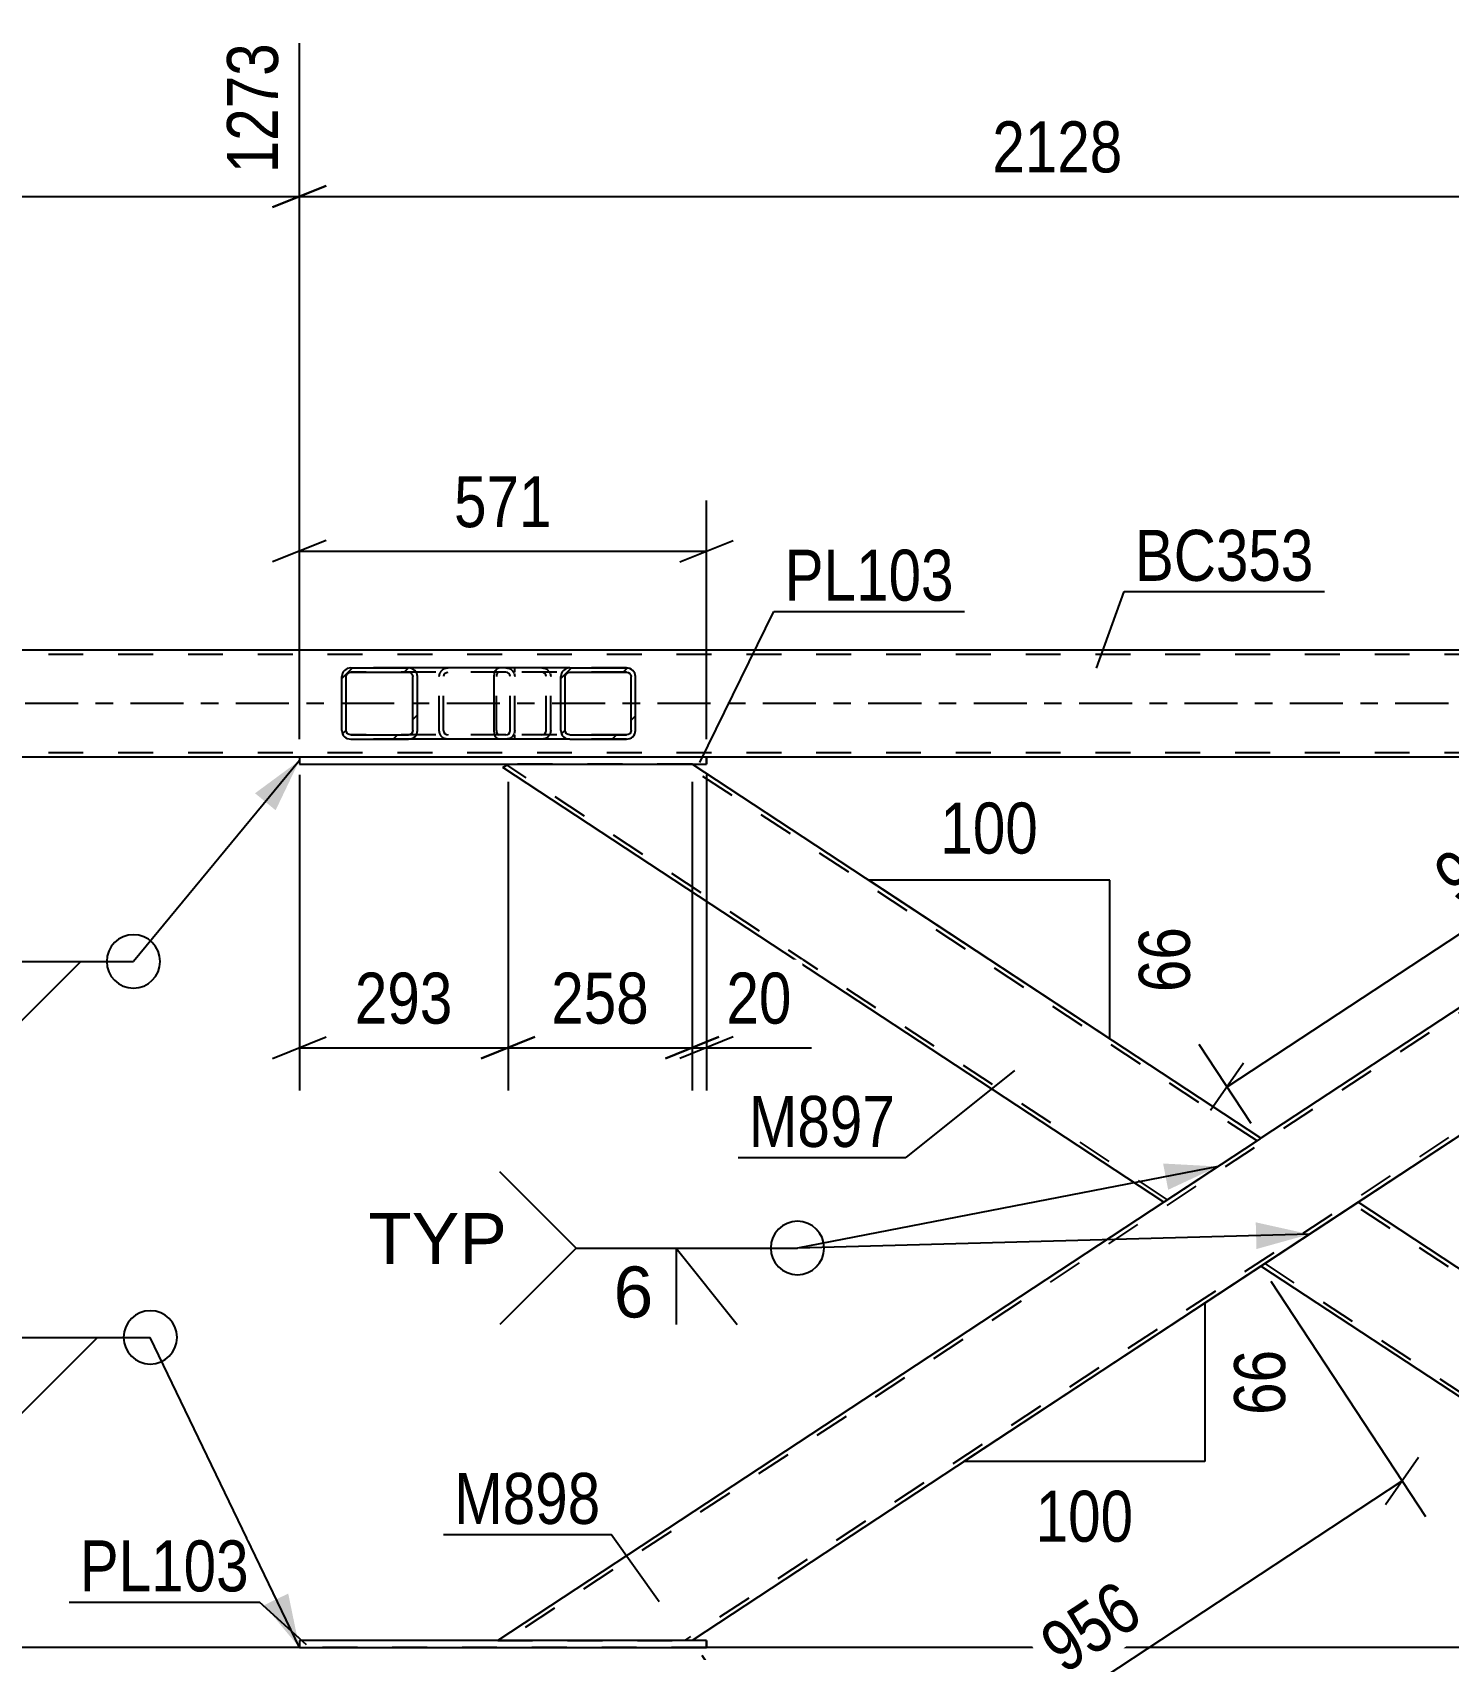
# Model space of a CAD drawing. Header units: millimetres. Extents: x -834 to 355, y -855 to -14.
# Drawn here: x -757.4 to -677.9, y -532.2 to -441.3 of the extents above; entities that cross this region are included whole.
import ezdxf

# ---------------------------------------------------------------- set-up
doc = ezdxf.new("R2010")
doc.units = ezdxf.units.MM
doc.linetypes.add('DXK_LINE_DOT2', pattern=[3.9198, 1.9599, -1.9599])
doc.linetypes.add('DXK_LINE_DOT3', pattern=[5.9187, 2.979, -0.9799, 0.9799, -0.9799])
doc.styles.add('Arial', font='ARIAL.TTF', dxfattribs={"height": 0.2})
doc.styles.add('Arial Narrow', font='ARIALN.TTF', dxfattribs={"height": 0.2})

# ---------------------------------------------------------------- blocks, each defined once
blk = doc.blocks.new('Part-570384938-8397 - 8376')
at = {"linetype": 'Continuous'}
h = blk.add_hatch(dxfattribs=at)
h.set_pattern_fill('', scale=0.7, style=0, pattern_type=0)
h.set_pattern_definition([(45, (-740.016, -480.7356), (-1.57154, 1.57154), [])])
h.paths.add_polyline_path([(-740.055, -480.552), (-740.016, -480.736), (-739.905, -480.891), (-739.74, -480.995), (-739.544, -481.032), (-736.309, -481.032), (-736.114, -480.995), (-735.948, -480.891), (-735.837, -480.736), (-735.798, -480.552), (-735.798, -477.512), (-735.837, -477.328), (-735.948, -477.173), (-736.114, -477.068), (-736.309, -477.032), (-739.544, -477.032), (-739.74, -477.068), (-739.905, -477.173), (-740.016, -477.328), (-740.055, -477.512)])
h.paths.add_polyline_path([(-739.78, -477.42), (-739.725, -477.342), (-739.642, -477.29), (-739.544, -477.272), (-736.309, -477.272), (-736.211, -477.29), (-736.128, -477.342), (-736.073, -477.42), (-736.054, -477.512), (-736.054, -480.552), (-736.073, -480.644), (-736.128, -480.722), (-736.211, -480.774), (-736.309, -480.792), (-739.544, -480.792), (-739.642, -480.774), (-739.725, -480.722), (-739.78, -480.644), (-739.8, -480.552), (-739.8, -477.512)])
at = {"color": 2, "linetype": 'Continuous'}
for p, q in [((-740.016, -477.328), (-740.055, -477.512)), ((-740.055, -480.552), (-740.055, -477.512)), ((-739.8, -477.512), (-739.78, -477.42)), ((-739.8, -480.552), (-739.8, -477.512)), ((-739.78, -477.42), (-739.725, -477.342)), ((-739.544, -477.032), (-739.74, -477.068)), ((-739.725, -477.342), (-739.642, -477.29)), ((-739.642, -477.29), (-739.544, -477.272)), ((-739.544, -477.032), (-736.309, -477.032)), ((-739.544, -477.272), (-736.309, -477.272)), ((-731.231, -477.032), (-736.309, -477.032)), ((-736.114, -477.068), (-736.309, -477.032)), ((-736.309, -477.272), (-736.211, -477.29)), ((-736.211, -477.29), (-736.128, -477.342)), ((-736.128, -477.342), (-736.073, -477.42)), ((-736.073, -477.42), (-736.054, -477.512)), ((-736.054, -480.552), (-736.054, -477.512)), ((-735.798, -477.512), (-735.837, -477.328)), ((-735.798, -480.552), (-735.798, -477.512)), ((-740.055, -480.552), (-740.016, -480.736)), ((-739.78, -480.644), (-739.8, -480.552)), ((-739.725, -480.722), (-739.78, -480.644)), ((-739.74, -480.995), (-739.544, -481.032)), ((-739.642, -480.774), (-739.725, -480.722)), ((-739.544, -480.792), (-739.642, -480.774)), ((-739.544, -480.792), (-736.309, -480.792)), ((-739.544, -481.032), (-736.309, -481.032)), ((-736.211, -480.774), (-736.309, -480.792)), ((-736.309, -481.032), (-736.114, -480.995)), ((-731.231, -481.032), (-736.309, -481.032)), ((-736.128, -480.722), (-736.211, -480.774)), ((-736.073, -480.644), (-736.128, -480.722)), ((-736.054, -480.552), (-736.073, -480.644)), ((-735.837, -480.736), (-735.798, -480.552))]:
    blk.add_line(p, q, dxfattribs=at)
at = {"color": 7, "linetype": 'DXK_LINE_DOT2'}
for p, q in [((-736.309, -477.032), (-739.544, -477.032)), ((-730.844, -477.272), (-739.544, -477.272)), ((-734.59, -477.512), (-734.551, -477.328)), ((-734.59, -480.552), (-734.59, -477.512)), ((-734.315, -477.42), (-734.334, -477.512)), ((-734.334, -480.552), (-734.334, -477.512)), ((-734.259, -477.342), (-734.315, -477.42)), ((-734.274, -477.068), (-734.079, -477.032)), ((-734.259, -477.342), (-734.237, -477.328)), ((-734.237, -477.328), (-734.177, -477.29)), ((-734.177, -477.29), (-734.079, -477.272)), ((-730.844, -477.032), (-731.231, -477.032)), ((-730.844, -477.032), (-730.648, -477.068)), ((-730.746, -477.29), (-730.844, -477.272)), ((-730.663, -477.342), (-730.746, -477.29)), ((-730.608, -477.42), (-730.663, -477.342)), ((-730.588, -477.512), (-730.608, -477.42)), ((-730.588, -480.552), (-730.588, -477.512)), ((-730.372, -477.328), (-730.333, -477.512)), ((-730.333, -480.552), (-730.333, -477.512)), ((-730.844, -480.792), (-739.544, -480.792)), ((-736.309, -481.032), (-739.544, -481.032)), ((-734.551, -480.736), (-734.59, -480.552)), ((-734.334, -480.552), (-734.315, -480.644)), ((-734.315, -480.644), (-734.259, -480.722)), ((-734.079, -481.032), (-734.274, -480.995)), ((-734.259, -480.722), (-734.237, -480.736)), ((-734.237, -480.736), (-734.177, -480.774)), ((-734.177, -480.774), (-734.079, -480.792)), ((-730.844, -481.032), (-731.231, -481.032)), ((-730.844, -480.792), (-730.746, -480.774)), ((-730.648, -480.995), (-730.844, -481.032)), ((-730.746, -480.774), (-730.663, -480.722)), ((-730.663, -480.722), (-730.608, -480.644)), ((-730.608, -480.644), (-730.588, -480.552)), ((-730.333, -480.552), (-730.372, -480.736))]:
    blk.add_line(p, q, dxfattribs=at)
at = {"color": 2, "linetype": 'Continuous'}
for centre, start, end in [((-739.564, -477.533), 110.75831, 155.68004), ((-736.29, -477.533), 24.31996, 69.24169), ((-739.564, -480.531), 204.31996, 249.24169), ((-736.29, -480.531), 290.75831, 335.68004)]:
    blk.add_arc(centre, 0.496, start, end, dxfattribs=at)
at = {"color": 7, "linetype": 'DXK_LINE_DOT2'}
for centre, start, end in [((-734.098, -477.533), 110.75832, 155.68004), ((-730.824, -477.533), 24.31996, 69.24168), ((-734.098, -480.531), 204.31996, 249.24168), ((-730.824, -480.531), 290.75832, 335.68004)]:
    blk.add_arc(centre, 0.496, start, end, dxfattribs=at)
blk = doc.blocks.new('Part-570384938-8834 - 8376')
at = {"color": 2, "linetype": 'Continuous'}
for p, q in [((-731.005, -482.623), (-730.972, -482.601)), ((-693.897, -507.032), (-731.005, -482.623)), ((-730.972, -482.601), (-730.715, -482.432)), ((-730.731, -482.432), (-730.77, -482.468)), ((-688.438, -503.441), (-720.377, -482.432)), ((-688.708, -503.618), (-693.897, -507.032)), ((-688.471, -503.463), (-688.708, -503.618)), ((-688.438, -503.441), (-688.471, -503.463)), ((-688.438, -503.441), (-688.438, -503.441))]:
    blk.add_line(p, q, dxfattribs=at)
at = {"color": 7, "linetype": 'DXK_LINE_DOT2'}
for p, q in [((-730.972, -482.601), (-731.005, -482.623)), ((-693.679, -506.888), (-730.787, -482.479)), ((-720.377, -482.432), (-730.731, -482.432)), ((-688.657, -503.585), (-720.814, -482.432)), ((-688.875, -503.728), (-688.875, -503.728)), ((-688.875, -503.728), (-688.875, -503.728)), ((-688.708, -503.618), (-688.566, -503.525)), ((-688.657, -503.585), (-688.657, -503.585)), ((-688.438, -503.441), (-688.438, -503.441)), ((-688.438, -503.441), (-688.438, -503.441)), ((-693.897, -507.032), (-693.897, -507.032))]:
    blk.add_line(p, q, dxfattribs=at)
blk = doc.blocks.new('Part-570384938-8464 - 8376')
at = {"color": 7, "linetype": 'DXK_LINE_DOT2'}
for p, q in [((-656.062, -482.432), (-730.858, -531.631)), ((-656.499, -482.432), (-648.424, -482.432)), ((-656.499, -482.432), (-656.499, -482.432)), ((-648.424, -482.432), (-648.424, -484.302)), ((-648.424, -484.015), (-720.813, -531.631)), ((-688.438, -503.441), (-693.897, -507.032)), ((-682.979, -507.032), (-688.438, -510.623)), ((-731.294, -531.631), (-731.294, -531.631)), ((-731.294, -531.631), (-720.376, -531.631))]:
    blk.add_line(p, q, dxfattribs=at)
at = {"color": 2, "linetype": 'Continuous'}
for p, q in [((-656.499, -482.432), (-688.438, -503.441)), ((-648.424, -482.432), (-648.424, -484.302)), ((-648.424, -484.302), (-682.979, -507.032)), ((-693.897, -507.032), (-731.294, -531.631)), ((-688.438, -510.623), (-720.376, -531.631))]:
    blk.add_line(p, q, dxfattribs=at)
blk = doc.blocks.new('Part-570384938-8469 - 8376')
at = {"color": 2, "linetype": 'Continuous'}
for p, q in [((-682.979, -507.032), (-688.438, -510.623)), ((-682.979, -507.032), (-682.979, -507.032)), ((-648.424, -529.761), (-682.979, -507.032)), ((-688.438, -510.623), (-688.438, -510.623)), ((-656.5, -531.631), (-688.438, -510.623)), ((-648.424, -531.631), (-648.424, -529.761))]:
    blk.add_line(p, q, dxfattribs=at)
at = {"color": 7, "linetype": 'DXK_LINE_DOT2'}
for p, q in [((-683.012, -507.054), (-683.416, -507.319)), ((-683.416, -507.319), (-683.416, -507.319)), ((-683.416, -507.319), (-683.416, -507.319)), ((-683.198, -507.175), (-683.198, -507.175)), ((-648.424, -530.049), (-683.198, -507.175)), ((-682.979, -507.032), (-682.979, -507.032)), ((-688.22, -510.479), (-688.203, -510.468)), ((-688.22, -510.479), (-688.22, -510.479)), ((-688.22, -510.479), (-656.063, -531.631)), ((-688.001, -510.335), (-688.001, -510.335)), ((-648.424, -530.116), (-648.424, -530.049)), ((-648.424, -531.631), (-656.5, -531.631)), ((-656.5, -531.631), (-656.5, -531.631))]:
    blk.add_line(p, q, dxfattribs=at)
blk = doc.blocks.new('Part-570384938-8752 - 8376')
at = {"color": 2, "linetype": 'Continuous'}
for p, q in [((-742.433, -482.032), (-742.433, -482.432)), ((-719.577, -482.032), (-742.433, -482.032)), ((-719.577, -482.032), (-719.577, -482.432)), ((-719.577, -482.032), (-719.577, -482.032)), ((-742.433, -482.432), (-719.577, -482.432)), ((-719.577, -482.432), (-719.577, -482.432))]:
    blk.add_line(p, q, dxfattribs=at)
at = {"color": 7, "linetype": 'DXK_LINE_DOT2'}
for p, q in [((-742.433, -482.032), (-742.433, -482.432)), ((-719.577, -482.432), (-719.577, -482.032)), ((-719.577, -482.032), (-719.577, -482.032)), ((-719.577, -482.432), (-719.577, -482.432))]:
    blk.add_line(p, q, dxfattribs=at)
blk = doc.blocks.new('Part-570384938-8779 - 8376')
at = {"color": 2, "linetype": 'Continuous'}
for p, q in [((-742.434, -531.631), (-742.434, -532.031)), ((-719.576, -531.631), (-742.434, -531.631)), ((-742.434, -532.031), (-719.576, -532.031)), ((-719.576, -531.631), (-719.576, -532.031)), ((-719.576, -531.631), (-719.576, -531.631)), ((-719.576, -532.031), (-719.576, -532.031))]:
    blk.add_line(p, q, dxfattribs=at)
at = {"color": 7, "linetype": 'DXK_LINE_DOT2'}
for p, q in [((-742.434, -531.631), (-742.434, -532.031)), ((-719.576, -532.031), (-719.576, -531.631)), ((-719.576, -531.631), (-719.576, -531.631)), ((-719.576, -532.031), (-719.576, -532.031))]:
    blk.add_line(p, q, dxfattribs=at)
blk = doc.blocks.new('Part-570384938-8902 - 8376')
at = {"color": 2, "linetype": 'Continuous'}
for p, q in [((-742.434, -532.031), (-789.739, -532.031)), ((-657.3, -532.031), (-719.576, -532.031))]:
    blk.add_line(p, q, dxfattribs=at)
at = {"color": 7, "linetype": 'DXK_LINE_DOT2'}
blk.add_line((-719.576, -532.031), (-742.434, -532.031), dxfattribs=at)
blk = doc.blocks.new('Part-570384938-8919 - 8376')
at = {"color": 7, "linetype": 'DXK_LINE_DOT2'}
for p, q in [((-115.637, -476.272), (-793.353, -476.272)), ((-115.637, -481.792), (-793.353, -481.792)), ((-719.577, -482.032), (-742.433, -482.032))]:
    blk.add_line(p, q, dxfattribs=at)
at = {"color": 2, "linetype": 'Continuous'}
for p, q in [((-649.236, -476.032), (-789.353, -476.032)), ((-742.433, -482.032), (-789.353, -482.032)), ((-657.299, -482.032), (-719.577, -482.032))]:
    blk.add_line(p, q, dxfattribs=at)
at = {"color": 7, "linetype": 'DXK_LINE_DOT3'}
blk.add_line((-115.637, -479.032), (-793.353, -479.032), dxfattribs=at)
blk = doc.blocks.new('Part-570384938-8924 - 8376')
at = {"linetype": 'Continuous'}
h = blk.add_hatch(dxfattribs=at)
h.set_pattern_fill('', scale=0.7, style=0, pattern_type=0)
h.set_pattern_definition([(45, (-727.7163, -480.7356), (-1.57154, 1.57154), [])])
h.paths.add_polyline_path([(-727.755, -480.552), (-727.716, -480.736), (-727.607, -480.891), (-727.444, -480.995), (-727.251, -481.032), (-724.062, -481.032), (-723.869, -480.995), (-723.706, -480.891), (-723.597, -480.736), (-723.558, -480.552), (-723.558, -477.512), (-723.597, -477.328), (-723.706, -477.173), (-723.869, -477.068), (-724.062, -477.032), (-727.251, -477.032), (-727.444, -477.068), (-727.607, -477.173), (-727.716, -477.328), (-727.755, -477.512)])
h.paths.add_polyline_path([(-727.484, -477.42), (-727.429, -477.342), (-727.347, -477.29), (-727.251, -477.272), (-724.062, -477.272), (-723.966, -477.29), (-723.884, -477.342), (-723.829, -477.42), (-723.81, -477.512), (-723.81, -480.552), (-723.829, -480.644), (-723.884, -480.722), (-723.966, -480.774), (-724.062, -480.792), (-727.251, -480.792), (-727.347, -480.774), (-727.429, -480.722), (-727.484, -480.644), (-727.503, -480.552), (-727.503, -477.512)])
at = {"color": 2, "linetype": 'Continuous'}
for p, q in [((-731.5, -477.512), (-731.479, -477.328)), ((-731.5, -480.552), (-731.5, -477.512)), ((-731.479, -477.328), (-731.421, -477.173)), ((-731.421, -477.173), (-731.334, -477.068)), ((-731.334, -477.068), (-731.231, -477.032)), ((-727.251, -477.032), (-731.231, -477.032)), ((-727.716, -477.328), (-727.755, -477.512)), ((-727.755, -480.552), (-727.755, -477.512)), ((-727.503, -477.512), (-727.484, -477.42)), ((-727.503, -480.552), (-727.503, -477.512)), ((-727.484, -477.42), (-727.429, -477.342)), ((-727.251, -477.032), (-727.444, -477.068)), ((-727.429, -477.342), (-727.347, -477.29)), ((-727.347, -477.29), (-727.251, -477.272)), ((-727.251, -477.032), (-724.062, -477.032)), ((-727.251, -477.272), (-724.062, -477.272)), ((-723.869, -477.068), (-724.062, -477.032)), ((-724.062, -477.272), (-723.966, -477.29)), ((-723.966, -477.29), (-723.884, -477.342)), ((-723.884, -477.342), (-723.829, -477.42)), ((-723.829, -477.42), (-723.81, -477.512)), ((-723.81, -480.552), (-723.81, -477.512)), ((-723.558, -477.512), (-723.597, -477.328)), ((-723.558, -480.552), (-723.558, -477.512)), ((-731.479, -480.736), (-731.5, -480.552)), ((-731.421, -480.891), (-731.479, -480.736)), ((-731.334, -480.995), (-731.421, -480.891)), ((-731.231, -481.032), (-731.334, -480.995)), ((-727.251, -481.032), (-731.231, -481.032)), ((-727.755, -480.552), (-727.716, -480.736)), ((-727.484, -480.644), (-727.503, -480.552)), ((-727.429, -480.722), (-727.484, -480.644)), ((-727.444, -480.995), (-727.251, -481.032)), ((-727.347, -480.774), (-727.429, -480.722)), ((-727.251, -480.792), (-727.347, -480.774)), ((-727.251, -480.792), (-724.062, -480.792)), ((-727.251, -481.032), (-724.062, -481.032)), ((-723.966, -480.774), (-724.062, -480.792)), ((-724.062, -481.032), (-723.869, -480.995)), ((-723.884, -480.722), (-723.966, -480.774)), ((-723.829, -480.644), (-723.884, -480.722)), ((-723.81, -480.552), (-723.829, -480.644)), ((-723.597, -480.736), (-723.558, -480.552))]:
    blk.add_line(p, q, dxfattribs=at)
at = {"color": 7, "linetype": 'DXK_LINE_DOT2'}
for p, q in [((-731.355, -477.42), (-731.365, -477.512)), ((-731.365, -480.552), (-731.365, -477.512)), ((-731.326, -477.342), (-731.355, -477.42)), ((-731.282, -477.29), (-731.326, -477.342)), ((-731.231, -477.272), (-731.282, -477.29)), ((-724.062, -477.272), (-731.231, -477.272)), ((-730.333, -477.272), (-730.333, -477.032)), ((-728.823, -477.032), (-728.631, -477.068)), ((-728.727, -477.29), (-728.823, -477.272)), ((-728.645, -477.342), (-728.727, -477.29)), ((-728.591, -477.42), (-728.645, -477.342)), ((-728.572, -477.512), (-728.591, -477.42)), ((-728.572, -480.552), (-728.572, -477.512)), ((-728.358, -477.328), (-728.32, -477.512)), ((-728.32, -480.552), (-728.32, -477.512)), ((-724.062, -477.032), (-727.251, -477.032)), ((-731.365, -480.552), (-731.355, -480.644)), ((-731.355, -480.644), (-731.326, -480.722)), ((-731.326, -480.722), (-731.282, -480.774)), ((-731.282, -480.774), (-731.231, -480.792)), ((-724.062, -480.792), (-731.231, -480.792)), ((-730.333, -481.032), (-730.333, -480.792)), ((-728.823, -480.792), (-728.727, -480.774)), ((-728.631, -480.995), (-728.823, -481.032)), ((-728.727, -480.774), (-728.645, -480.722)), ((-728.645, -480.722), (-728.591, -480.644)), ((-728.591, -480.644), (-728.572, -480.552)), ((-728.32, -480.552), (-728.358, -480.736)), ((-724.062, -481.032), (-727.251, -481.032))]:
    blk.add_line(p, q, dxfattribs=at)
for centre, start, end in [((-728.808, -477.528), 23.89514, 68.84868), ((-728.808, -480.536), 291.15132, 336.10486)]:
    blk.add_arc(centre, 0.492, start, end, dxfattribs=at)
at = {"color": 2, "linetype": 'Continuous'}
for centre, start, end in [((-727.266, -477.528), 111.15132, 156.10487), ((-724.047, -477.528), 23.89513, 68.84868), ((-727.266, -480.536), 203.89513, 248.84868), ((-724.047, -480.536), 291.15132, 336.10487)]:
    blk.add_arc(centre, 0.492, start, end, dxfattribs=at)
blk = doc.blocks.new('StraightDimension-570384938-49028 - 8376')
at = {"color": 7, "linetype": 'Continuous'}
for p, q in [((-742.433, -481.032), (-742.433, -441.945)), ((-657.299, -481.032), (-657.299, -441.945)), ((-740.933, -449.957), (-743.933, -451.157)), ((-658.799, -451.157), (-655.799, -449.957)), ((-742.433, -450.557), (-657.299, -450.557))]:
    blk.add_line(p, q, dxfattribs=at)
at = {"color": 0}
blk.add_wipeout([(-695.61, -449.807), (-695.61, -445.607), (-704.122, -445.607), (-704.122, -449.807)], dxfattribs=at)
at = {"color": 3, "style": 'Arial Narrow'}
blk.add_text('2128', height=2.8633, dxfattribs=at).set_placement((-703.522, -449.207))
at = {"color": 0, "linetype": 'Continuous'}
blk.add_wipeout([(-657.899, -441.345), (-662.099, -441.345), (-662.099, -449.857), (-657.899, -449.857)], dxfattribs=at)
at = {"color": 3, "linetype": 'Continuous', "style": 'Arial Narrow'}
blk.add_text('3401', height=2.8633, rotation=90.00021, dxfattribs=at).set_placement((-658.499, -449.257))
blk = doc.blocks.new('StraightDimension-570384938-46889 - 8376')
at = {"color": 7, "linetype": 'Continuous'}
for p, q in [((-719.577, -483.032), (-719.577, -500.752)), ((-720.377, -483.432), (-720.377, -500.752)), ((-721.877, -498.952), (-718.877, -497.752)), ((-718.077, -497.752), (-721.077, -498.952)), ((-720.377, -498.352), (-719.577, -498.352)), ((-719.577, -498.352), (-713.671, -498.352)), ((-719.577, -498.352), (-713.671, -498.352))]:
    blk.add_line(p, q, dxfattribs=at)
at = {"color": 0}
blk.add_wipeout([(-714.196, -497.602), (-714.196, -493.402), (-719.052, -493.402), (-719.052, -497.602)], dxfattribs=at)
at = {"color": 3, "style": 'Arial Narrow'}
blk.add_text('20', height=2.8633, dxfattribs=at).set_placement((-718.452, -497.002))
blk = doc.blocks.new('StraightDimension-570384938-49029 - 8376')
at = {"color": 7, "linetype": 'Continuous'}
for p, q in [((-742.433, -481.032), (-742.433, -441.945)), ((-793.353, -475.032), (-793.353, -447.429)), ((-791.853, -449.957), (-794.853, -451.157)), ((-743.933, -451.157), (-740.933, -449.957)), ((-793.353, -450.557), (-742.433, -450.557))]:
    blk.add_line(p, q, dxfattribs=at)
at = {"color": 0}
blk.add_wipeout([(-763.637, -449.807), (-763.637, -445.607), (-772.15, -445.607), (-772.15, -449.807)], dxfattribs=at)
at = {"color": 3, "style": 'Arial Narrow'}
blk.add_text('1273', height=2.8633, dxfattribs=at).set_placement((-771.55, -449.207))
at = {"color": 0, "linetype": 'Continuous'}
for points in [[(-743.033, -441.345), (-747.233, -441.345), (-747.233, -449.857), (-743.033, -449.857)], [(-793.953, -446.829), (-798.153, -446.829), (-798.153, -449.857), (-793.953, -449.857)]]:
    blk.add_wipeout(points, dxfattribs=at)
at = {"color": 3, "linetype": 'Continuous', "style": 'Arial Narrow'}
for s, height, p in [('1273', 2.8633, (-743.633, -449.257)), ('0', 2.863, (-794.553, -449.257))]:
    blk.add_text(s, height=height, rotation=90.00021, dxfattribs=at).set_placement(p)
blk = doc.blocks.new('StraightDimension-570384938-46891 - 8376')
at = {"color": 7, "linetype": 'Continuous'}
for p, q in [((-742.433, -483.032), (-742.433, -500.752)), ((-730.715, -483.432), (-730.715, -500.752)), ((-743.933, -498.952), (-740.933, -497.752)), ((-742.433, -498.352), (-730.715, -498.352)), ((-729.215, -497.752), (-732.215, -498.952))]:
    blk.add_line(p, q, dxfattribs=at)
at = {"color": 0}
blk.add_wipeout([(-733.232, -497.602), (-733.232, -493.402), (-739.916, -493.402), (-739.916, -497.602)], dxfattribs=at)
at = {"color": 3, "style": 'Arial Narrow'}
blk.add_text('293', height=2.8633, dxfattribs=at).set_placement((-739.316, -497.002))
blk = doc.blocks.new('AngleDimension-570384938-48523 - 8376')
at = {"color": 7, "linetype": 'Continuous'}
for p, q in [((-709.81, -489.383), (-710.464, -488.953)), ((-696.929, -488.953), (-710.464, -488.953)), ((-696.929, -497.856), (-710.464, -488.953)), ((-696.929, -497.856), (-696.929, -488.953))]:
    blk.add_line(p, q, dxfattribs=at)
at = {"color": 0}
for points in [[(-700.354, -488.053), (-700.354, -483.853), (-707.038, -483.853), (-707.038, -488.053)], [(-691.829, -490.976), (-696.029, -490.976), (-696.029, -495.833), (-691.829, -495.833)]]:
    blk.add_wipeout(points, dxfattribs=at)
at = {"color": 3, "style": 'Arial Narrow'}
blk.add_text('100', height=2.8633, dxfattribs=at).set_placement((-706.438, -487.453))
blk.add_text('66', height=2.8633, rotation=90.00021, dxfattribs=at).set_placement((-692.429, -495.233))
blk = doc.blocks.new('StraightDimension-570384938-9816 - 8376')
at = {"color": 7, "linetype": 'Continuous'}
for p, q in [((-742.433, -481.032), (-742.433, -467.627)), ((-719.577, -481.032), (-719.577, -467.627)), ((-740.933, -469.877), (-743.933, -471.077)), ((-721.077, -471.077), (-718.077, -469.877)), ((-742.433, -470.477), (-719.577, -470.477))]:
    blk.add_line(p, q, dxfattribs=at)
at = {"color": 0}
blk.add_wipeout([(-727.663, -469.727), (-727.663, -465.527), (-734.347, -465.527), (-734.347, -469.727)], dxfattribs=at)
at = {"color": 3, "style": 'Arial Narrow'}
blk.add_text('571', height=2.8633, dxfattribs=at).set_placement((-733.747, -469.127))
blk = doc.blocks.new('AngleDimension-570384938-9847 - 8376')
at = {"color": 7, "linetype": 'Continuous'}
for p, q in [((-663.291, -494.081), (-691.58, -512.689)), ((-691.58, -512.689), (-705.115, -521.592)), ((-691.58, -512.689), (-691.58, -521.592)), ((-691.58, -521.592), (-705.115, -521.592))]:
    blk.add_line(p, q, dxfattribs=at)
at = {"color": 0}
for points in [[(-686.48, -514.713), (-690.68, -514.713), (-690.68, -519.569), (-686.48, -519.569)], [(-695.006, -526.692), (-695.006, -522.492), (-701.69, -522.492), (-701.69, -526.692)]]:
    blk.add_wipeout(points, dxfattribs=at)
at = {"color": 3, "style": 'Arial Narrow'}
blk.add_text('66', height=2.8633, rotation=90.00021, dxfattribs=at).set_placement((-687.08, -518.969))
blk.add_text('100', height=2.8633, dxfattribs=at).set_placement((-701.09, -526.092))
blk = doc.blocks.new('StraightDimension-570384938-9991 - 8376')
at = {"color": 7, "linetype": 'Continuous'}
for p, q in [((-657.049, -481.596), (-659.966, -477.161)), ((-659.323, -480.868), (-657.476, -478.217)), ((-690.339, -500.551), (-658.4, -479.542)), ((-688.988, -502.605), (-691.905, -498.17)), ((-689.416, -499.226), (-691.262, -501.877))]:
    blk.add_line(p, q, dxfattribs=at)
at = {"color": 0}
blk.add_wipeout([(-671.989, -487.583), (-674.297, -484.074), (-679.882, -487.748), (-677.574, -491.257)], dxfattribs=at)
at = {"color": 3, "style": 'Arial Narrow'}
blk.add_text('956', height=2.8633, rotation=33.33468, dxfattribs=at).set_placement((-677.402, -490.426))
blk = doc.blocks.new('StraightDimension-570384938-46890 - 8376')
at = {"color": 7, "linetype": 'Continuous'}
for p, q in [((-730.715, -483.432), (-730.715, -500.752)), ((-720.377, -483.432), (-720.377, -500.752)), ((-732.215, -498.952), (-729.215, -497.752)), ((-730.715, -498.352), (-720.377, -498.352)), ((-718.877, -497.752), (-721.877, -498.952))]:
    blk.add_line(p, q, dxfattribs=at)
at = {"color": 0}
blk.add_wipeout([(-722.204, -497.602), (-722.204, -493.402), (-728.888, -493.402), (-728.888, -497.602)], dxfattribs=at)
at = {"color": 3, "style": 'Arial Narrow'}
blk.add_text('258', height=2.8633, dxfattribs=at).set_placement((-728.288, -497.002))
blk = doc.blocks.new('StraightDimension-570384938-48299 - 8376')
at = {"color": 7, "linetype": 'Continuous'}
for p, q in [((-687.889, -511.458), (-679.19, -524.682)), ((-681.433, -524.002), (-679.586, -521.351)), ((-712.448, -543.685), (-680.509, -522.677)), ((-719.827, -532.466), (-711.129, -545.69)), ((-711.524, -542.359), (-713.371, -545.011))]:
    blk.add_line(p, q, dxfattribs=at)
at = {"color": 0}
blk.add_wipeout([(-694.098, -530.718), (-696.406, -527.209), (-701.991, -530.882), (-699.683, -534.391)], dxfattribs=at)
at = {"color": 3, "style": 'Arial Narrow'}
blk.add_text('956', height=2.8633, rotation=33.33468, dxfattribs=at).set_placement((-699.511, -533.56))
blk = doc.blocks.new('WeldMark-570384938-62959 - 8376')
at = {"linetype": 'Continuous'}
blk.add_hatch(color=30, dxfattribs=at).paths.add_polyline_path([(-744.922, -484.067), (-742.433, -482.232), (-743.766, -485.022)])
at = {"color": 30, "linetype": 'Continuous'}
for p in [(-742.433, -482.232), (-764.175, -493.508)]:
    blk.add_line(p, (-751.751, -493.508), dxfattribs=at)
at = {"color": 3, "linetype": 'Continuous'}
for p, q in [((-764.175, -493.508), (-768.46, -489.222)), ((-764.175, -493.508), (-768.46, -497.794)), ((-758.994, -493.508), (-754.708, -493.508)), ((-754.708, -493.508), (-758.994, -497.794)), ((-758.994, -497.794), (-758.994, -493.508))]:
    blk.add_line(p, q, dxfattribs=at)
for start, end in [(90, 270), (270, 90)]:
    blk.add_arc((-751.751, -493.508), 1.5, start, end, dxfattribs=at)
at = {"color": 0}
blk.add_wipeout([(-759.651, -497.608), (-759.651, -494.208), (-762.275, -494.208), (-762.275, -497.608)], dxfattribs=at)
at = {"color": 3, "style": 'Arial'}
blk.add_text('6', height=2.865, dxfattribs=at).set_placement((-762.075, -497.408))
at = {"color": 0, "linetype": 'Continuous'}
blk.add_wipeout([(-768.075, -494.408), (-768.075, -491.408), (-775.85, -491.408), (-775.85, -494.408)], dxfattribs=at)
blk.add_wipeout([(-768.075, -494.408), (-768.075, -491.408), (-775.85, -491.408), (-775.85, -494.408)], dxfattribs=at)
at = {"color": 3, "linetype": 'Continuous', "style": 'Arial'}
blk.add_text('TYP', height=2.8652, dxfattribs=at).set_placement((-775.85, -494.408))
blk = doc.blocks.new('Mark-570384938-8460 - 8376')
at = {"color": 30, "linetype": 'Continuous'}
for p in [(-734.346, -525.692), (-722.236, -529.47)]:
    blk.add_line(p, (-724.922, -525.692), dxfattribs=at)
at = {"color": 0}
blk.add_wipeout([(-725.522, -525.092), (-725.522, -522.092), (-733.746, -522.092), (-733.746, -525.092)], dxfattribs=at)
blk.add_wipeout([(-725.522, -525.092), (-725.522, -522.092), (-733.746, -522.092), (-733.746, -525.092)], dxfattribs=at)
at = {"color": 3, "style": 'Arial Narrow'}
blk.add_text('M898', height=2.8633, dxfattribs=at).set_placement((-733.746, -525.092))
blk = doc.blocks.new('Mark-570384938-8748 - 8376')
at = {"color": 30, "linetype": 'Continuous'}
for p, q in [((-719.937, -482.334), (-715.783, -473.855)), ((-715.783, -473.855), (-705.079, -473.855))]:
    blk.add_line(p, q, dxfattribs=at)
at = {"color": 0}
blk.add_wipeout([(-705.679, -473.255), (-705.679, -470.255), (-715.183, -470.255), (-715.183, -473.255)], dxfattribs=at)
blk.add_wipeout([(-705.679, -473.255), (-705.679, -470.255), (-715.183, -470.255), (-715.183, -473.255)], dxfattribs=at)
at = {"color": 3, "style": 'Arial Narrow'}
blk.add_text('PL103', height=2.8633, dxfattribs=at).set_placement((-715.183, -473.255))
blk = doc.blocks.new('Mark-570384938-8775 - 8376')
at = {"color": 30, "linetype": 'Continuous'}
for p in [(-755.368, -529.481), (-742.03, -531.88)]:
    blk.add_line(p, (-744.664, -529.481), dxfattribs=at)
at = {"color": 0}
blk.add_wipeout([(-745.264, -528.881), (-745.264, -525.881), (-754.768, -525.881), (-754.768, -528.881)], dxfattribs=at)
blk.add_wipeout([(-745.264, -528.881), (-745.264, -525.881), (-754.768, -525.881), (-754.768, -528.881)], dxfattribs=at)
at = {"color": 3, "style": 'Arial Narrow'}
blk.add_text('PL103', height=2.8633, dxfattribs=at).set_placement((-754.768, -528.881))
blk = doc.blocks.new('Mark-570384938-8830 - 8376')
at = {"color": 30, "linetype": 'Continuous'}
for p in [(-702.282, -499.626), (-717.801, -504.525)]:
    blk.add_line(p, (-708.377, -504.525), dxfattribs=at)
at = {"color": 0}
blk.add_wipeout([(-708.977, -503.925), (-708.977, -500.925), (-717.201, -500.925), (-717.201, -503.925)], dxfattribs=at)
blk.add_wipeout([(-708.977, -503.925), (-708.977, -500.925), (-717.201, -500.925), (-717.201, -503.925)], dxfattribs=at)
at = {"color": 3, "style": 'Arial Narrow'}
blk.add_text('M897', height=2.8633, dxfattribs=at).set_placement((-717.201, -503.925))
blk = doc.blocks.new('Mark-570384938-8915 - 8376')
at = {"color": 30, "linetype": 'Continuous'}
for p, q in [((-697.678, -477.039), (-696.119, -472.741)), ((-696.119, -472.741), (-684.87, -472.741))]:
    blk.add_line(p, q, dxfattribs=at)
at = {"color": 0}
blk.add_wipeout([(-685.47, -472.141), (-685.47, -469.141), (-695.519, -469.141), (-695.519, -472.141)], dxfattribs=at)
blk.add_wipeout([(-685.47, -472.141), (-685.47, -469.141), (-695.519, -469.141), (-695.519, -472.141)], dxfattribs=at)
at = {"color": 3, "style": 'Arial Narrow'}
blk.add_text('BC353', height=2.8633, dxfattribs=at).set_placement((-695.519, -472.141))
blk = doc.blocks.new('WeldMark-570384938-63003 - 8376')
at = {"linetype": 'Continuous'}
for points in [[(-693.931, -504.857), (-690.843, -505.023), (-693.646, -506.33)], [(-688.728, -508.158), (-685.709, -508.827), (-688.687, -509.658)]]:
    blk.add_hatch(color=30, dxfattribs=at).paths.add_polyline_path(points)
at = {"color": 3, "linetype": 'Continuous'}
for p, q in [((-726.889, -509.601), (-731.175, -505.315)), ((-726.889, -509.601), (-731.175, -513.887)), ((-721.28, -509.601), (-717.851, -513.887)), ((-721.28, -509.601), (-721.28, -513.887))]:
    blk.add_line(p, q, dxfattribs=at)
at = {"color": 30, "linetype": 'Continuous'}
for p in [(-690.843, -505.023), (-685.709, -508.827), (-726.889, -509.601)]:
    blk.add_line(p, (-714.465, -509.601), dxfattribs=at)
at = {"color": 3, "linetype": 'Continuous'}
for start, end in [(90, 270), (270, 90)]:
    blk.add_arc((-714.465, -509.601), 1.5, start, end, dxfattribs=at)
at = {"color": 0}
blk.add_wipeout([(-722.365, -513.701), (-722.365, -510.301), (-724.989, -510.301), (-724.989, -513.701)], dxfattribs=at)
at = {"color": 3, "style": 'Arial'}
blk.add_text('6', height=2.865, dxfattribs=at).set_placement((-724.789, -513.501))
at = {"color": 0, "linetype": 'Continuous'}
blk.add_wipeout([(-730.789, -510.501), (-730.789, -507.501), (-738.564, -507.501), (-738.564, -510.501)], dxfattribs=at)
blk.add_wipeout([(-730.789, -510.501), (-730.789, -507.501), (-738.564, -507.501), (-738.564, -510.501)], dxfattribs=at)
at = {"color": 3, "linetype": 'Continuous', "style": 'Arial'}
blk.add_text('TYP', height=2.8652, dxfattribs=at).set_placement((-738.564, -510.501))
blk = doc.blocks.new('WeldMark-570384938-63064 - 8376')
at = {"linetype": 'Continuous'}
blk.add_hatch(color=30, dxfattribs=at).paths.add_polyline_path([(-743.058, -529.002), (-742.434, -532.031), (-744.41, -529.652)])
at = {"color": 3, "linetype": 'Continuous'}
for p, q in [((-763.228, -514.618), (-767.514, -510.332)), ((-763.228, -514.618), (-767.514, -518.904)), ((-758.047, -514.618), (-753.761, -514.618)), ((-753.761, -514.618), (-758.047, -518.904)), ((-758.047, -518.904), (-758.047, -514.618))]:
    blk.add_line(p, q, dxfattribs=at)
at = {"color": 30, "linetype": 'Continuous'}
for p in [(-763.228, -514.618), (-742.434, -532.031)]:
    blk.add_line(p, (-750.804, -514.618), dxfattribs=at)
at = {"color": 3, "linetype": 'Continuous'}
for start, end in [(90, 270), (270, 90)]:
    blk.add_arc((-750.804, -514.618), 1.5, start, end, dxfattribs=at)
at = {"color": 0}
blk.add_wipeout([(-758.704, -518.718), (-758.704, -515.318), (-761.328, -515.318), (-761.328, -518.718)], dxfattribs=at)
at = {"color": 3, "style": 'Arial'}
blk.add_text('6', height=2.865, dxfattribs=at).set_placement((-761.128, -518.518))
at = {"color": 0, "linetype": 'Continuous'}
blk.add_wipeout([(-767.128, -515.518), (-767.128, -512.518), (-774.903, -512.518), (-774.903, -515.518)], dxfattribs=at)
blk.add_wipeout([(-767.128, -515.518), (-767.128, -512.518), (-774.903, -512.518), (-774.903, -515.518)], dxfattribs=at)
at = {"color": 3, "linetype": 'Continuous', "style": 'Arial'}
blk.add_text('TYP', height=2.8652, dxfattribs=at).set_placement((-774.903, -515.518))

msp = doc.modelspace()

# ---------------------------------------------------------------- block references
for name in ['Part-570384938-8919 - 8376', 'Part-570384938-8397 - 8376', 'Part-570384938-8924 - 8376', 'Part-570384938-8752 - 8376', 'Part-570384938-8464 - 8376', 'Part-570384938-8834 - 8376', 'Part-570384938-8469 - 8376', 'Part-570384938-8902 - 8376', 'Part-570384938-8779 - 8376']:
    msp.add_blockref(name, (0, 0))

# ---------------------------------------------------------------- next in the draw order: block references
for name in ['StraightDimension-570384938-49028 - 8376', 'StraightDimension-570384938-46891 - 8376', 'StraightDimension-570384938-46889 - 8376', 'AngleDimension-570384938-48523 - 8376', 'Mark-570384938-8460 - 8376', 'Mark-570384938-8775 - 8376']:
    msp.add_blockref(name, (0, 0))

# ---------------------------------------------------------------- next in the draw order: block references
for name in ['StraightDimension-570384938-49029 - 8376', 'WeldMark-570384938-62959 - 8376', 'StraightDimension-570384938-46890 - 8376', 'AngleDimension-570384938-9847 - 8376', 'WeldMark-570384938-63064 - 8376']:
    msp.add_blockref(name, (0, 0))

# ---------------------------------------------------------------- next in the draw order: block references
for name in ['StraightDimension-570384938-9816 - 8376', 'StraightDimension-570384938-9991 - 8376', 'Mark-570384938-8830 - 8376', 'StraightDimension-570384938-48299 - 8376']:
    msp.add_blockref(name, (0, 0))

# ---------------------------------------------------------------- next in the draw order: block references
for name in ['Mark-570384938-8915 - 8376', 'Mark-570384938-8748 - 8376', 'WeldMark-570384938-63003 - 8376']:
    msp.add_blockref(name, (0, 0))

doc.saveas('drawing.dxf')
